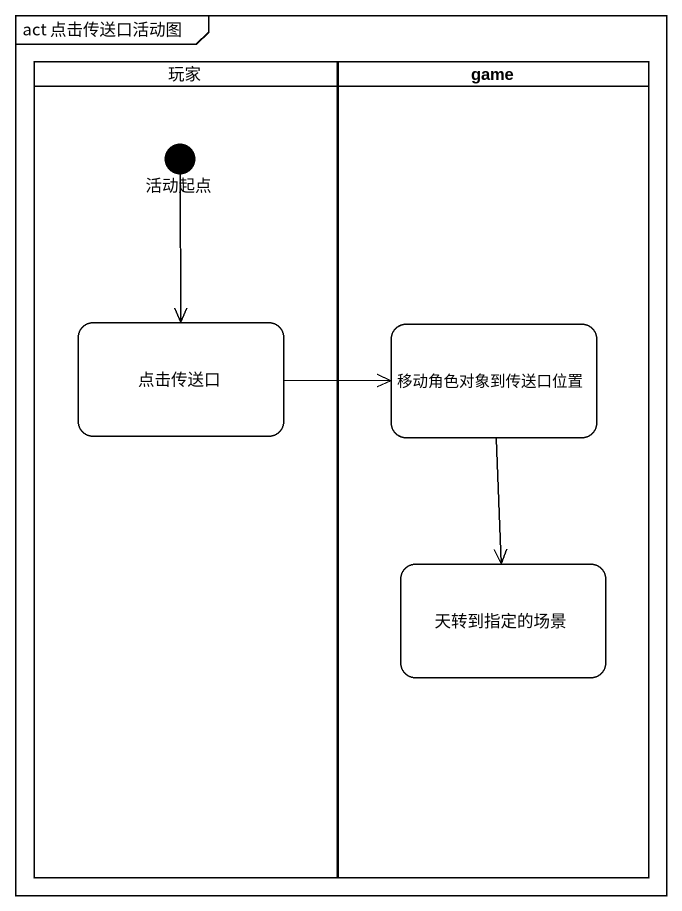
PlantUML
@startuml
mainframe act 点击传送口活动图
hide empty description
state 玩家 <<partition>> {
  state 活动起点 <<start>>
  state 点击传送口
}
state game <<partition>> {
  state 移动角色对象到传送口位置
  state 天转到指定的场景
}
活动起点 --> 点击传送口
点击传送口 -right-> 移动角色对象到传送口位置
移动角色对象到传送口位置 --> 天转到指定的场景
@enduml
